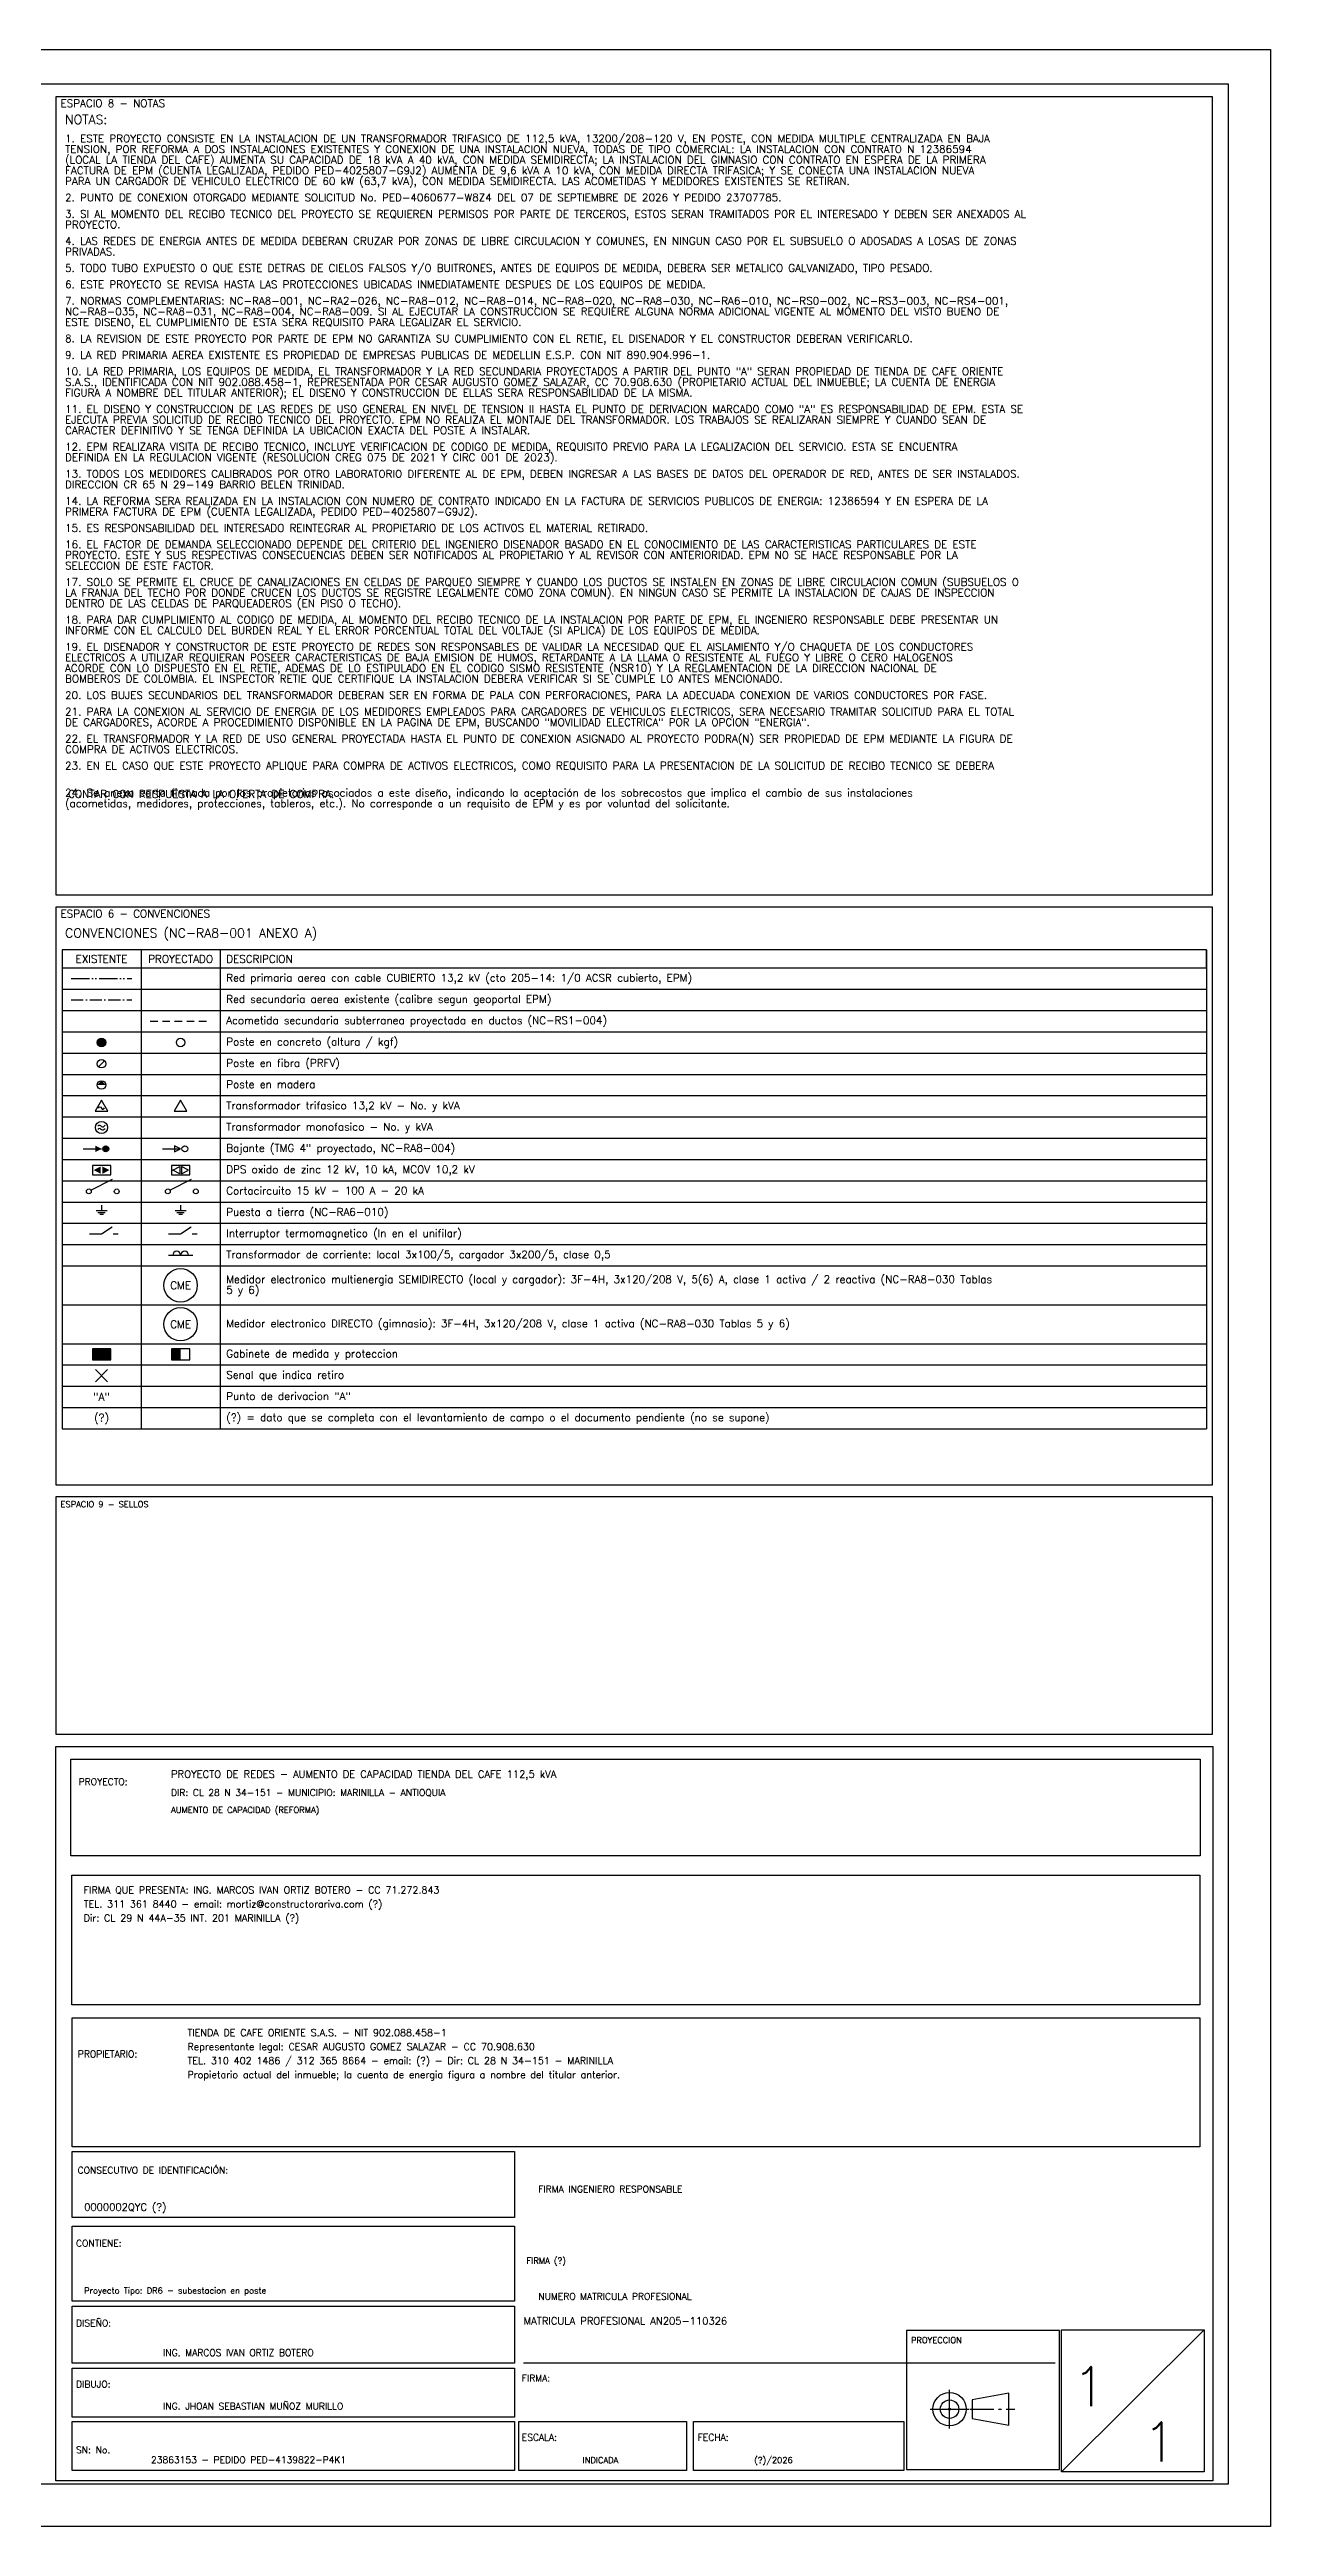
# Paper-space layout 'PLANO 01 DE 01' of a CAD drawing. Header units: millimetres. Extents: x 8 to 1180, y 4 to 828.
# Drawn here: x 778 to 1180, y 13 to 828 of the extents above; entities that cross this region are included whole.
import ezdxf
from ezdxf.enums import TextEntityAlignment as Align

# ---------------------------------------------------------------- set-up
doc = ezdxf.new("R2010")
doc.units = ezdxf.units.MM
for name, pattern in [('BT', [6, 4, -1, 0, -1]), ('CUBIERTO', [9, 6, -1, 0, -1, 0, -1]), ('EJE', [12, 8, -1.5, 1, -1.5]), ('TRAZOS', [4, 2.5, -1.5])]:
    doc.linetypes.add(name, pattern=pattern)
doc.styles.add('E2', font='romans.shx')

psp = doc.layouts.new('PLANO 01 DE 01')

# ---------------------------------------------------------------- hatches: boundary and pattern name
h = psp.add_hatch(color=7)
edge = h.paths.add_edge_path()
edge.add_arc((795.17, 500.92), 1.4, 0, 360)
for color, points in [(7, [(793.77, 486.92), (796.57, 486.92), (795.17, 488.32)]), (7, [(795.17, 465.92), (793.17, 466.92), (793.17, 464.92)]), (7, [(792.57, 458.92), (794.87, 460.12), (794.87, 457.72)]), (7, [(797.77, 458.92), (795.47, 460.12), (795.47, 457.72)]), (7, [(792.17, 396.52), (798.17, 396.52), (798.17, 400.12), (792.17, 400.12)]), (5, [(818.17, 396.52), (821.17, 396.52), (821.17, 400.12), (818.17, 400.12)])]:
    psp.add_hatch(color=color).paths.add_polyline_path(points)
h = psp.add_hatch(color=7)
edge = h.paths.add_edge_path()
edge.add_arc((796.57, 465.92), 1, 0, 360)
h = psp.add_hatch(color=7)
edge = h.paths.add_edge_path()
edge.add_arc((1074.07, 51.36), 0.35, 0, 360)

# ---------------------------------------------------------------- linework, layer by layer
at = {"color": 7}
for points in [[(7.81, 827.52), (7.81, 12.77), (7.81, 827.52), (1179.62, 827.52), (1179.62, 12.77), (7.81, 12.77)], [(782.17, 531.42), (782.17, 373.82)], [(808.17, 531.42), (808.17, 373.82)], [(834.17, 531.42), (834.17, 373.82)], [(1158.61, 531.42), (1158.61, 373.82)], [(782.17, 518.42), (1158.61, 518.42)], [(782.17, 511.42), (1158.61, 511.42)], [(782.17, 504.42), (1158.61, 504.42)], [(782.17, 497.42), (1158.61, 497.42)], [(782.17, 490.42), (1158.61, 490.42)], [(794.17, 492.92), (796.17, 494.92)], [(782.17, 483.42), (1158.61, 483.42)], [(782.17, 476.42), (1158.61, 476.42)], [(782.17, 469.42), (1158.61, 469.42)], [(789.17, 465.92), (795.17, 465.92)], [(815.17, 465.92), (821.17, 465.92)], [(782.17, 462.42), (1158.61, 462.42)], [(782.17, 455.42), (1158.61, 455.42)], [(782.17, 448.42), (1158.61, 448.42)], [(791.67, 452.32), (798.77, 455.92)], [(817.67, 452.32), (824.77, 455.92)], [(782.17, 441.42), (1158.61, 441.42)], [(793.37, 445.62), (796.97, 445.62)], [(793.97, 445.02), (796.37, 445.02)], [(794.57, 444.42), (795.77, 444.42)], [(795.17, 447.42), (795.17, 445.62)], [(795.17, 437.92), (798.67, 440.32)], [(782.17, 434.42), (1158.61, 434.42)], [(791.17, 437.92), (793.67, 437.92)], [(793.67, 437.92), (795.17, 437.92)], [(798.97, 437.92), (800.67, 437.92)], [(817.17, 437.92), (819.67, 437.92)], [(782.17, 427.42), (1158.61, 427.42)], [(782.17, 414.62), (1158.61, 414.62)], [(782.17, 401.82), (1158.61, 401.82)], [(782.17, 394.82), (1158.61, 394.82)], [(782.17, 387.82), (1158.61, 387.82)], [(782.17, 380.82), (1158.61, 380.82)], [(782.17, 373.82), (1158.61, 373.82)], [(1157.86, 77.48), (1110.9, 30.76)], [(933.92, 66.59), (1108.76, 66.59)], [(1074.07, 45.04), (1074.07, 57.69)], [(1067.74, 51.36), (1080.39, 51.36)]]:
    psp.add_lwpolyline(points, dxfattribs=at)
for points in [[(21.72, 816.19), (1165.71, 816.19), (1165.71, 26.66), (21.72, 26.66)], [(780.17, 549.42), (1160.61, 549.42), (1160.61, 812), (780.17, 812)], [(780.17, 355.42), (1160.61, 355.42), (1160.61, 545.42), (780.17, 545.42)], [(782.17, 525.42), (1158.61, 525.42), (1158.61, 531.42), (782.17, 531.42)], [(792.17, 457.42), (798.17, 457.42), (798.17, 460.42), (792.17, 460.42)], [(792.17, 396.52), (798.17, 396.52), (798.17, 400.12), (792.17, 400.12)], [(780.17, 273.42), (1160.61, 273.42), (1160.61, 351.42), (780.17, 351.42)], [(780.13, 269.38), (1160.66, 269.38), (1160.66, 27.73), (780.13, 27.73)], [(1156.47, 265.19), (1156.47, 233.38), (785.06, 233.38), (785.06, 265.19)], [(785.37, 226.96), (1156.38, 226.96), (1156.38, 184.32), (785.37, 184.32)], [(785.46, 137.62), (785.46, 180.05), (1156.38, 180.05), (1156.38, 137.62)], [(931.04, 114.45), (785.47, 114.45), (785.47, 136.11), (931.04, 136.11)], [(931.04, 86.92), (785.47, 86.92), (785.47, 111.55), (931.04, 111.55)], [(785.47, 66.48), (785.47, 85.29), (931.04, 85.29), (931.04, 66.48)], [(1059.88, 31.47), (1110.25, 31.47), (1110.25, 77.26), (1059.88, 77.26)], [(1157.86, 30.76), (1110.9, 30.76), (1110.9, 77.48), (1157.86, 77.48)], [(931.04, 48.78), (785.47, 48.78), (785.47, 64.88), (931.04, 64.88)], [(1081.49, 48.34), (1093.59, 46.14), (1093.59, 56.59), (1081.49, 54.39)], [(785.47, 31.18), (785.47, 47.28), (931.04, 47.28), (931.04, 31.18)], [(932.44, 47.28), (987.54, 47.28), (987.54, 31.18), (932.44, 31.18)], [(989.87, 31.18), (989.87, 47.28), (1059.05, 47.28), (1059.05, 31.18)]]:
    psp.add_lwpolyline(points, close=True, dxfattribs=at)
at = {"color": 1, "linetype": 'CUBIERTO'}
psp.add_lwpolyline([(785.17, 521.92), (805.17, 521.92)], dxfattribs=at)
at = {"color": 3, "linetype": 'BT'}
psp.add_lwpolyline([(785.17, 514.92), (805.17, 514.92)], dxfattribs=at)
at = {"color": 5, "linetype": 'TRAZOS'}
psp.add_lwpolyline([(811.17, 507.92), (831.17, 507.92)], dxfattribs=at)
at = {"color": 1}
psp.add_lwpolyline([(795.17, 481.92), (793.08, 478.32), (797.26, 478.32)], close=True, dxfattribs=at)
at = {"color": 5}
for points in [[(821.17, 481.92), (819.08, 478.32), (823.26, 478.32)], [(821.17, 465.92), (819.17, 466.92), (819.17, 464.92)], [(818.17, 457.42), (824.17, 457.42), (824.17, 460.42), (818.17, 460.42)], [(818.57, 458.92), (820.87, 460.12), (820.87, 457.72)], [(823.77, 458.92), (821.47, 460.12), (821.47, 457.72)], [(818.17, 396.52), (824.17, 396.52), (824.17, 400.12), (818.17, 400.12)]]:
    psp.add_lwpolyline(points, close=True, dxfattribs=at)
at = {"color": 1}
for points in [[(793.97, 473.42), (794.27, 473.66), (794.57, 473.71), (794.87, 473.55), (795.17, 473.29), (795.47, 473.13), (795.77, 473.19), (796.07, 473.43), (796.37, 473.66)], [(793.97, 472.42), (794.27, 472.66), (794.57, 472.71), (794.87, 472.55), (795.17, 472.29), (795.47, 472.13), (795.77, 472.19), (796.07, 472.43), (796.37, 472.66)], [(794.17, 479.32), (794.42, 479.61), (794.67, 479.72), (794.92, 479.59), (795.17, 479.3), (795.42, 479.02), (795.67, 478.92), (795.92, 479.07), (796.17, 479.37)], [(793.17, 389.32), (797.17, 393.32)], [(793.17, 393.32), (797.17, 389.32)]]:
    psp.add_lwpolyline(points, dxfattribs=at)
at = {"color": 5}
for points in [[(819.37, 445.62), (822.97, 445.62)], [(819.97, 445.02), (822.37, 445.02)], [(820.57, 444.42), (821.77, 444.42)], [(821.17, 447.42), (821.17, 445.62)], [(821.17, 437.92), (824.67, 440.32)], [(819.67, 437.92), (821.17, 437.92)], [(824.97, 437.92), (826.67, 437.92)], [(817.17, 430.92), (825.17, 430.92)]]:
    psp.add_lwpolyline(points, dxfattribs=at)
at = {"color": 7, "linetype": 'EJE'}
psp.add_lwpolyline([(1080.69, 51.36), (1095.52, 51.36)], dxfattribs=at)
at = {"color": 7}
for centre, radius in [((795.17, 500.92), 1.4), ((821.17, 500.92), 1.4), ((795.17, 493.92), 1.4), ((795.17, 486.92), 1.4), ((796.57, 465.92), 1), ((790.97, 451.92), 0.8), ((800.17, 451.92), 0.8), ((816.97, 451.92), 0.8), ((826.17, 451.92), 0.8), ((1074.07, 51.36), 5.5), ((1074.07, 51.36), 3.03), ((1074.07, 51.36), 0.35)]:
    psp.add_circle(centre, radius, dxfattribs=at)
at = {"color": 1}
psp.add_circle((795.17, 472.92), 2, dxfattribs=at)
at = {"color": 5}
for centre, radius in [((822.57, 465.92), 1), ((821.17, 421.02), 5.5), ((821.17, 408.22), 5.5)]:
    psp.add_circle(centre, radius, dxfattribs=at)
for centre in [(819.87, 430.92), (822.47, 430.92)]:
    psp.add_arc(centre, 1.3, 0, 180, dxfattribs=at)

# ---------------------------------------------------------------- texts
at = {"color": 8, "style": 'E2'}
for s, height, p in [('ESPACIO 8 - NOTAS', 2.5, (781.67, 808.6)), ('ESPACIO 6 - CONVENCIONES', 2.5, (781.67, 542.02)), ('ESPACIO 9 - SELLOS', 2, (781.67, 348.02))]:
    psp.add_text(s, height=height, dxfattribs=at).set_placement(p)
at = {"color": 7, "style": 'E2'}
for s, height, p in [('NOTAS:', 3, (783.17, 803)), ('1. ESTE PROYECTO CONSISTE EN LA INSTALACION DE UN TRANSFORMADOR TRIFASICO DE 112,5 kVA, 13200/208-120 V, EN POSTE, CON MEDIDA MULTIPLE CENTRALIZADA EN BAJA', 2.5, (783.17, 797)), ('TENSION, POR REFORMA A DOS INSTALACIONES EXISTENTES Y CONEXION DE UNA INSTALACION NUEVA, TODAS DE TIPO COMERCIAL: LA INSTALACION CON CONTRATO N 12386594', 2.5, (783.17, 793.5)), ('(LOCAL LA TIENDA DEL CAFE) AUMENTA SU CAPACIDAD DE 18 kVA A 40 kVA, CON MEDIDA SEMIDIRECTA; LA INSTALACION DEL GIMNASIO CON CONTRATO EN ESPERA DE LA PRIMERA', 2.5, (783.17, 790)), ('FACTURA DE EPM (CUENTA LEGALIZADA, PEDIDO PED-4025807-G9J2) AUMENTA DE 9,6 kVA A 10 kVA, CON MEDIDA DIRECTA TRIFASICA; Y SE CONECTA UNA INSTALACION NUEVA', 2.5, (783.17, 786.5)), ('PARA UN CARGADOR DE VEHICULO ELECTRICO DE 60 kW (63,7 kVA), CON MEDIDA SEMIDIRECTA. LAS ACOMETIDAS Y MEDIDORES EXISTENTES SE RETIRAN.', 2.5, (783.17, 783)), ('2. PUNTO DE CONEXION OTORGADO MEDIANTE SOLICITUD No. PED-4060677-W8Z4 DEL 07 DE SEPTIEMBRE DE 2026 Y PEDIDO 23707785.', 2.5, (783.17, 777.6)), ('3. SI AL MOMENTO DEL RECIBO TECNICO DEL PROYECTO SE REQUIEREN PERMISOS POR PARTE DE TERCEROS, ESTOS SERAN TRAMITADOS POR EL INTERESADO Y DEBEN SER ANEXADOS AL', 2.5, (783.17, 772.2)), ('PROYECTO.', 2.5, (783.17, 768.7)), ('4. LAS REDES DE ENERGIA ANTES DE MEDIDA DEBERAN CRUZAR POR ZONAS DE LIBRE CIRCULACION Y COMUNES, EN NINGUN CASO POR EL SUBSUELO O ADOSADAS A LOSAS DE ZONAS', 2.5, (783.17, 763.3)), ('PRIVADAS.', 2.5, (783.17, 759.8)), ('5. TODO TUBO EXPUESTO O QUE ESTE DETRAS DE CIELOS FALSOS Y/O BUITRONES, ANTES DE EQUIPOS DE MEDIDA, DEBERA SER METALICO GALVANIZADO, TIPO PESADO.', 2.5, (783.17, 754.4)), ('6. ESTE PROYECTO SE REVISA HASTA LAS PROTECCIONES UBICADAS INMEDIATAMENTE DESPUES DE LOS EQUIPOS DE MEDIDA.', 2.5, (783.17, 749)), ('7. NORMAS COMPLEMENTARIAS: NC-RA8-001, NC-RA2-026, NC-RA8-012, NC-RA8-014, NC-RA8-020, NC-RA8-030, NC-RA6-010, NC-RS0-002, NC-RS3-003, NC-RS4-001,', 2.5, (783.17, 743.6)), ('NC-RA8-035, NC-RA8-031, NC-RA8-004, NC-RA8-009. SI AL EJECUTAR LA CONSTRUCCION SE REQUIERE ALGUNA NORMA ADICIONAL VIGENTE AL MOMENTO DEL VISTO BUENO DE', 2.5, (783.17, 740.1)), ('8. LA REVISION DE ESTE PROYECTO POR PARTE DE EPM NO GARANTIZA SU CUMPLIMIENTO CON EL RETIE, EL DISENADOR Y EL CONSTRUCTOR DEBERAN VERIFICARLO.', 2.5, (783.17, 731.2)), ('ESTE DISENO, EL CUMPLIMIENTO DE ESTA SERA REQUISITO PARA LEGALIZAR EL SERVICIO.', 2.5, (783.17, 736.6)), ('9. LA RED PRIMARIA AEREA EXISTENTE ES PROPIEDAD DE EMPRESAS PUBLICAS DE MEDELLIN E.S.P. CON NIT 890.904.996-1.', 2.5, (783.17, 725.8)), ('S.A.S., IDENTIFICADA CON NIT 902.088.458-1, REPRESENTADA POR CESAR AUGUSTO GOMEZ SALAZAR, CC 70.908.630 (PROPIETARIO ACTUAL DEL INMUEBLE; LA CUENTA DE ENERGIA', 2.5, (783.17, 716.9)), ('10. LA RED PRIMARIA, LOS EQUIPOS DE MEDIDA, EL TRANSFORMADOR Y LA RED SECUNDARIA PROYECTADOS A PARTIR DEL PUNTO "A" SERAN PROPIEDAD DE TIENDA DE CAFE ORIENTE', 2.5, (783.17, 720.4)), ('FIGURA A NOMBRE DEL TITULAR ANTERIOR); EL DISENO Y CONSTRUCCION DE ELLAS SERA RESPONSABILIDAD DE LA MISMA.', 2.5, (783.17, 713.4)), ('11. EL DISENO Y CONSTRUCCION DE LAS REDES DE USO GENERAL EN NIVEL DE TENSION II HASTA EL PUNTO DE DERIVACION MARCADO COMO "A" ES RESPONSABILIDAD DE EPM. ESTA SE', 2.5, (783.17, 708)), ('CARACTER DEFINITIVO Y SE TENGA DEFINIDA LA UBICACION EXACTA DEL POSTE A INSTALAR.', 2.5, (783.17, 701)), ('EJECUTA PREVIA SOLICITUD DE RECIBO TECNICO DEL PROYECTO. EPM NO REALIZA EL MONTAJE DEL TRANSFORMADOR. LOS TRABAJOS SE REALIZARAN SIEMPRE Y CUANDO SEAN DE', 2.5, (783.17, 704.5)), ('DEFINIDA EN LA REGULACION VIGENTE (RESOLUCION CREG 075 DE 2021 Y CIRC 001 DE 2023).', 2.5, (783.17, 692.1)), ('12. EPM REALIZARA VISITA DE RECIBO TECNICO, INCLUYE VERIFICACION DE CODIGO DE MEDIDA, REQUISITO PREVIO PARA LA LEGALIZACION DEL SERVICIO. ESTA SE ENCUENTRA', 2.5, (783.17, 695.6)), ('DIRECCION CR 65 N 29-149 BARRIO BELEN TRINIDAD.', 2.5, (783.17, 683.2)), ('13. TODOS LOS MEDIDORES CALIBRADOS POR OTRO LABORATORIO DIFERENTE AL DE EPM, DEBEN INGRESAR A LAS BASES DE DATOS DEL OPERADOR DE RED, ANTES DE SER INSTALADOS.', 2.5, (783.17, 686.7)), ('PRIMERA FACTURA DE EPM (CUENTA LEGALIZADA, PEDIDO PED-4025807-G9J2).', 2.5, (783.17, 674.3)), ('14. LA REFORMA SERA REALIZADA EN LA INSTALACION CON NUMERO DE CONTRATO INDICADO EN LA FACTURA DE SERVICIOS PUBLICOS DE ENERGIA: 12386594 Y EN ESPERA DE LA', 2.5, (783.17, 677.8)), ('15. ES RESPONSABILIDAD DEL INTERESADO REINTEGRAR AL PROPIETARIO DE LOS ACTIVOS EL MATERIAL RETIRADO.', 2.5, (783.17, 668.9)), ('PROYECTO. ESTE Y SUS RESPECTIVAS CONSECUENCIAS DEBEN SER NOTIFICADOS AL PROPIETARIO Y AL REVISOR CON ANTERIORIDAD. EPM NO SE HACE RESPONSABLE POR LA', 2.5, (783.17, 660)), ('16. EL FACTOR DE DEMANDA SELECCIONADO DEPENDE DEL CRITERIO DEL INGENIERO DISENADOR BASADO EN EL CONOCIMIENTO DE LAS CARACTERISTICAS PARTICULARES DE ESTE', 2.5, (783.17, 663.5)), ('SELECCION DE ESTE FACTOR.', 2.5, (783.17, 656.5)), ('17. SOLO SE PERMITE EL CRUCE DE CANALIZACIONES EN CELDAS DE PARQUEO SIEMPRE Y CUANDO LOS DUCTOS SE INSTALEN EN ZONAS DE LIBRE CIRCULACION COMUN (SUBSUELOS O', 2.5, (783.17, 651.1)), ('LA FRANJA DEL TECHO POR DONDE CRUCEN LOS DUCTOS SE REGISTRE LEGALMENTE COMO ZONA COMUN). EN NINGUN CASO SE PERMITE LA INSTALACION DE CAJAS DE INSPECCION', 2.5, (783.17, 647.6)), ('DENTRO DE LAS CELDAS DE PARQUEADEROS (EN PISO O TECHO).', 2.5, (783.17, 644.1)), ('INFORME CON EL CALCULO DEL BURDEN REAL Y EL ERROR PORCENTUAL TOTAL DEL VOLTAJE (SI APLICA) DE LOS EQUIPOS DE MEDIDA.', 2.5, (783.17, 635.2)), ('18. PARA DAR CUMPLIMIENTO AL CODIGO DE MEDIDA, AL MOMENTO DEL RECIBO TECNICO DE LA INSTALACION POR PARTE DE EPM, EL INGENIERO RESPONSABLE DEBE PRESENTAR UN', 2.5, (783.17, 638.7)), ('ELECTRICOS A UTILIZAR REQUIERAN POSEER CARACTERISTICAS DE BAJA EMISION DE HUMOS, RETARDANTE A LA LLAMA O RESISTENTE AL FUEGO Y LIBRE O CERO HALOGENOS', 2.5, (783.17, 626.3)), ('19. EL DISENADOR Y CONSTRUCTOR DE ESTE PROYECTO DE REDES SON RESPONSABLES DE VALIDAR LA NECESIDAD QUE EL AISLAMIENTO Y/O CHAQUETA DE LOS CONDUCTORES', 2.5, (783.17, 629.8)), ('ACORDE CON LO DISPUESTO EN EL RETIE, ADEMAS DE LO ESTIPULADO EN EL CODIGO SISMO RESISTENTE (NSR10) Y LA REGLAMENTACION DE LA DIRECCION NACIONAL DE', 2.5, (783.17, 622.8)), ('BOMBEROS DE COLOMBIA. EL INSPECTOR RETIE QUE CERTIFIQUE LA INSTALACION DEBERA VERIFICAR SI SE CUMPLE LO ANTES MENCIONADO.', 2.5, (783.17, 619.3)), ('20. LOS BUJES SECUNDARIOS DEL TRANSFORMADOR DEBERAN SER EN FORMA DE PALA CON PERFORACIONES, PARA LA ADECUADA CONEXION DE VARIOS CONDUCTORES POR FASE.', 2.5, (783.17, 613.9)), ('21. PARA LA CONEXION AL SERVICIO DE ENERGIA DE LOS MEDIDORES EMPLEADOS PARA CARGADORES DE VEHICULOS ELECTRICOS, SERA NECESARIO TRAMITAR SOLICITUD PARA EL TOTAL', 2.5, (783.17, 608.5)), ('DE CARGADORES, ACORDE A PROCEDIMIENTO DISPONIBLE EN LA PAGINA DE EPM, BUSCANDO "MOVILIDAD ELECTRICA" POR LA OPCION "ENERGIA".', 2.5, (783.17, 605)), ('22. EL TRANSFORMADOR Y LA RED DE USO GENERAL PROYECTADA HASTA EL PUNTO DE CONEXION ASIGNADO AL PROYECTO PODRA(N) SER PROPIEDAD DE EPM MEDIANTE LA FIGURA DE', 2.5, (783.17, 599.6)), ('COMPRA DE ACTIVOS ELECTRICOS.', 2.5, (783.17, 596.1)), ('23. EN EL CASO QUE ESTE PROYECTO APLIQUE PARA COMPRA DE ACTIVOS ELECTRICOS, COMO REQUISITO PARA LA PRESENTACION DE LA SOLICITUD DE RECIBO TECNICO SE DEBERA', 2.5, (783.17, 590.7)), ('24. Se anexa carta firmada por los propietarios asociados a este diseño, indicando la aceptación de los sobrecostos que implica el cambio de sus instalaciones', 2.5, (783.17, 581.8)), ('(acometidas, medidores, protecciones, tableros, etc.). No corresponde a un requisito de EPM y es por voluntad del solicitante.', 2.5, (783.17, 578.3)), ('CONTAR CON RESPUESTA A LA OFERTA DE COMPRA.', 2.5, (784.17, 581.4)), ('CONVENCIONES (NC-RA8-001 ANEXO A)', 3, (783.17, 535.42)), ('DESCRIPCION', 2.5, (836.17, 527.12)), ('Red primaria aerea con cable CUBIERTO 13,2 kV (cto 205-14: 1/0 ACSR cubierto, EPM)', 2.5, (836.17, 520.92)), ('Red secundaria aerea existente (calibre segun geoportal EPM)', 2.5, (836.17, 513.92)), ('Acometida secundaria subterranea proyectada en ductos (NC-RS1-004)', 2.5, (836.17, 506.92)), ('Poste en concreto (altura / kgf)', 2.5, (836.17, 499.92)), ('Poste en fibra (PRFV)', 2.5, (836.17, 492.92)), ('Transformador trifasico 13,2 kV - No. y kVA', 2.5, (836.17, 478.92)), ('Poste en madera', 2.5, (836.17, 485.92)), ('Transformador monofasico - No. y kVA', 2.5, (836.17, 471.92)), ('Bajante (TMG 4" proyectado, NC-RA8-004)', 2.5, (836.17, 464.92)), ('DPS oxido de zinc 12 kV, 10 kA, MCOV 10,2 kV', 2.5, (836.17, 457.92)), ('Cortacircuito 15 kV - 100 A - 20 kA', 2.5, (836.17, 450.92)), ('Puesta a tierra (NC-RA6-010)', 2.5, (836.17, 443.92)), ('Transformador de corriente: local 3x100/5, cargador 3x200/5, clase 0,5', 2.5, (836.17, 429.92)), ('Interruptor termomagnetico (In en el unifilar)', 2.5, (836.17, 436.92)), ('Medidor electronico multienergia SEMIDIRECTO (local y cargador): 3F-4H, 3x120/208 V, 5(6) A, clase 1 activa / 2 reactiva (NC-RA8-030 Tablas', 2.5, (836.17, 421.77)), ('5 y 6)', 2.5, (836.17, 418.27)), ('Medidor electronico DIRECTO (gimnasio): 3F-4H, 3x120/208 V, clase 1 activa (NC-RA8-030 Tablas 5 y 6)', 2.5, (836.17, 407.22)), ('Gabinete de medida y proteccion', 2.5, (836.17, 397.32)), ('Senal que indica retiro', 2.5, (836.17, 390.32)), ('Punto de derivacion "A"', 2.5, (836.17, 383.32)), ('(?) = dato que se completa con el levantamiento de campo o el documento pendiente (no se supone)', 2.5, (836.17, 376.32)), ('PROYECTO DE REDES - AUMENTO DE CAPACIDAD TIENDA DEL CAFE 112,5 kVA', 2.4, (818.03, 259.06)), ('PROYECTO:', 2.2, (787.67, 256.65)), ('DIR: CL 28 N 34-151 - MUNICIPIO: MARINILLA - ANTIOQUIA', 2.2, (818.03, 253.06)), ('AUMENTO DE CAPACIDAD (REFORMA)', 2, (818.03, 247.46)), ('FIRMA QUE PRESENTA: ING. MARCOS IVAN ORTIZ BOTERO - CC 71.272.843', 2.3, (789.3, 220.97)), ('TEL. 311 361 8440 - email: mortiz@constructorariva.com (?)', 2.3, (789.3, 216.37)), ('Dir: CL 29 N 44A-35 INT. 201 MARINILLA (?)', 2.3, (789.3, 211.77)), ('TIENDA DE CAFE ORIENTE S.A.S. - NIT 902.088.458-1', 2.3, (823.44, 174.07)), ('Representante legal: CESAR AUGUSTO GOMEZ SALAZAR - CC 70.908.630', 2.3, (823.44, 169.47)), ('PROPIETARIO:', 2.2, (787.37, 167.08)), ('TEL. 310 402 1486 / 312 365 8664 - email: (?) - Dir: CL 28 N 34-151 - MARINILLA', 2.3, (823.44, 164.87)), ('Propietario actual del inmueble; la cuenta de energia figura a nombre del titular anterior.', 2.3, (823.44, 160.27)), ('CONSECUTIVO DE IDENTIFICACIÓN:', 2.2, (787.3, 128.84)), ('FIRMA INGENIERO RESPONSABLE', 2.2, (938.82, 122.65)), ('0000002QYC (?)', 2.4, (789.44, 116.64)), ('CONTIENE:', 2.2, (786.8, 104.82)), ('Proyecto Tipo: DR6 - subestacion en poste', 2, (789.44, 89.37)), ('MATRICULA PROFESIONAL AN205-110326', 2.4, (933.99, 79.18)), ('NUMERO MATRICULA PROFESIONAL', 2.2, (938.82, 87.36)), ('DISEÑO:', 2.2, (786.8, 78.56)), ('PROYECCION', 2, (1061.38, 73.06)), ('ING. MARCOS IVAN ORTIZ BOTERO', 2.2, (815.44, 68.84)), ('1', 13, (1114.51, 52.3)), ('DIBUJO:', 2.2, (786.8, 58.48)), ('FIRMA:', 2.2, (933.37, 60.47)), ('ING. JHOAN SEBASTIAN MUÑOZ MURILLO', 2.2, (815.44, 51.22)), ('ESCALA:', 2.2, (933.37, 40.99)), ('FECHA:', 2.2, (991.23, 40.99)), ('1', 13, (1137.61, 34.11)), ('SN: No.', 2.2, (786.8, 36.84)), ('23863153 - PEDIDO PED-4139822-P4K1', 2.2, (811.44, 33.59)), ('INDICADA', 2, (953.38, 33.59))]:
    psp.add_text(s, height=height, dxfattribs=at).set_placement(p)
for s, p in [('EXISTENTE', (795.17, 527.12)), ('PROYECTADO', (821.17, 527.12))]:
    psp.add_text(s, height=2.5, dxfattribs=at).set_placement(p, align=Align.CENTER)
for p in [(821.17, 421.02), (821.17, 408.22)]:
    psp.add_text('CME', height=2.5, dxfattribs=at).set_placement(p, align=Align.MIDDLE_CENTER)
at = {"color": 1, "style": 'E2'}
psp.add_text('"A"', height=2.6, dxfattribs=at).set_placement((795.17, 383.02), align=Align.CENTER)
at = {"color": 6, "style": 'E2'}
psp.add_text('(?)', height=2.5, dxfattribs=at).set_placement((795.17, 376.22), align=Align.CENTER)
for s, p in [('FIRMA (?)', (934.96, 99.2)), ('(?)/2026', (1009.82, 33.59))]:
    psp.add_text(s, height=2, dxfattribs=at).set_placement(p)

doc.saveas('drawing.dxf')
